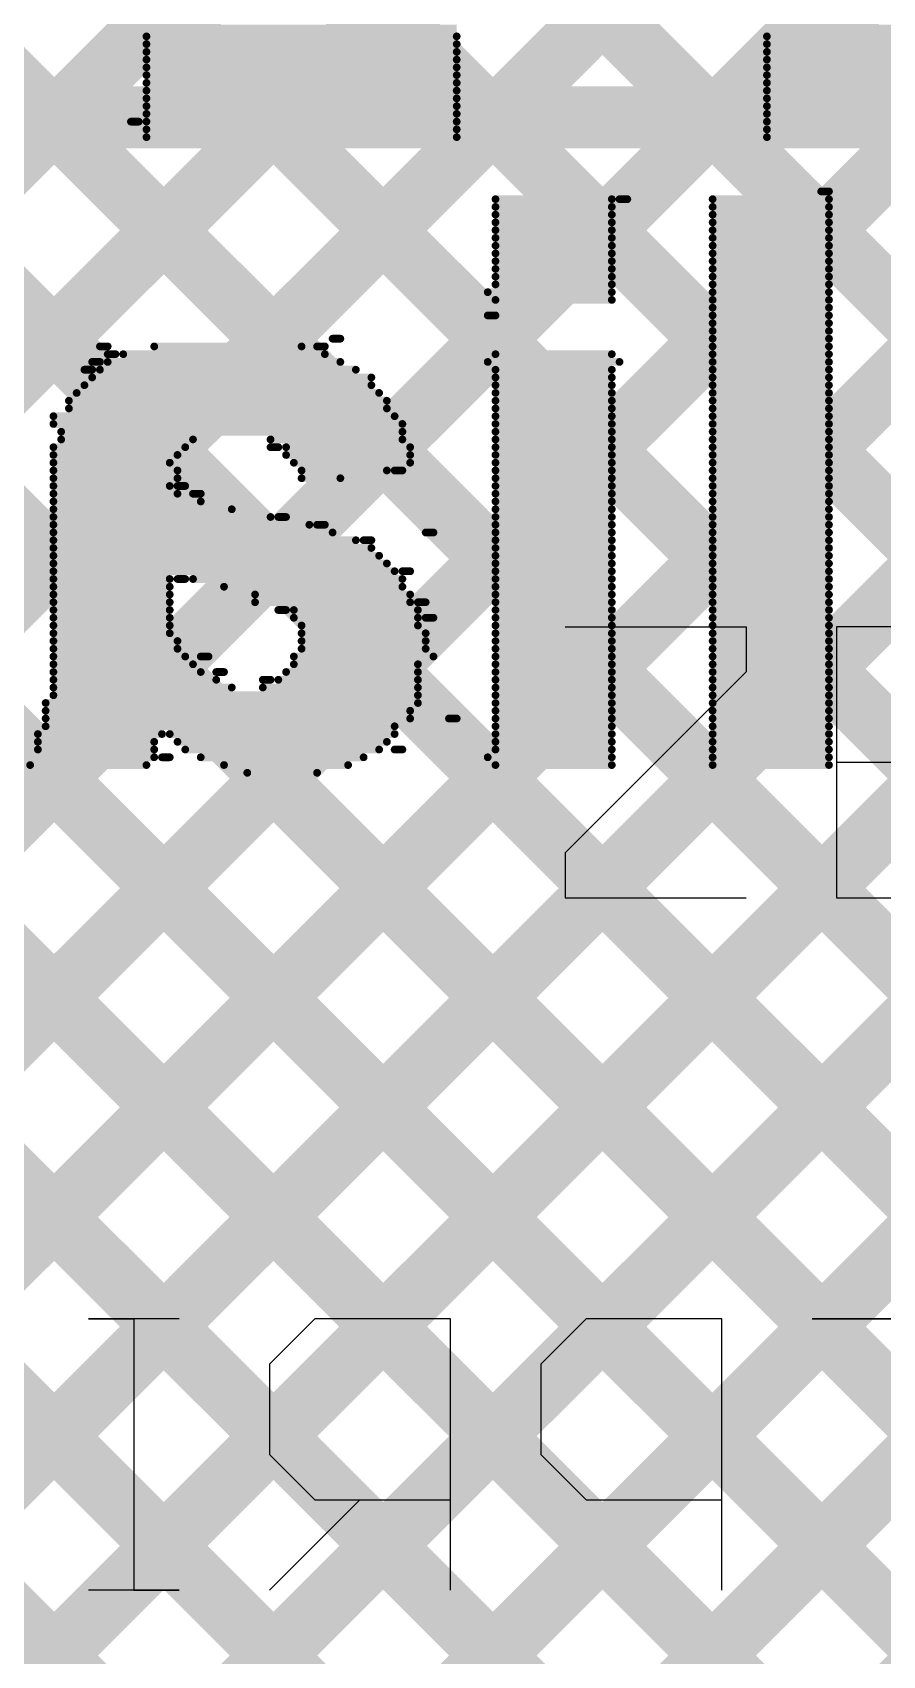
# Model space of a CAD drawing. Header units: millimetres. Extents: x 2.49 to 5.65, y 1.36 to 4.13.
# Drawn here: x 3.7873 to 3.8969, y 3.1396 to 3.3489 of the extents above; entities that cross this region are included whole.
import ezdxf

# ---------------------------------------------------------------- set-up
doc = ezdxf.new("R2010")
doc.units = ezdxf.units.MM
doc.header["$MEASUREMENT"] = 0
for name, color, linetype in [('BottomLayer', 5, 'Continuous'), ('BottomOverlay', 54, 'Continuous'), ('TopLayer', 1, 'Continuous'), ('TopOverlay', 2, 'Continuous')]:
    doc.layers.add(name, color=color, linetype=linetype)

msp = doc.modelspace()

# ---------------------------------------------------------------- linework, layer by layer
at = {"layer": 'BottomLayer', "const_width": 0.008}
for points in [[(3.6545, 3.03225), (4.42675, 3.8045)], [(3.6545, 2.97568), (4.48332, 3.8045)], [(3.6545, 2.91911), (4.53989, 3.8045)], [(3.6545, 3.00396), (4.45504, 3.8045)], [(3.6545, 3.14538), (4.31362, 3.8045)], [(3.6545, 3.1171), (4.3419, 3.8045)], [(3.6545, 3.20195), (4.25705, 3.8045)], [(3.6545, 3.17367), (4.28533, 3.8045)], [(3.6545, 3.06053), (4.39847, 3.8045)], [(3.6545, 2.94739), (4.51161, 3.8045)], [(3.6545, 3.08882), (4.37018, 3.8045)], [(3.6545, 2.89082), (4.55267, 3.789)], [(3.776, 3.46477), (4.756, 2.48477)], [(3.76186, 3.45063), (4.756, 2.45649)], [(3.74772, 3.43649), (4.756, 2.42821)], [(3.73358, 3.42234), (4.756, 2.39992)], [(3.71944, 3.4082), (4.756, 2.37164)], [(3.70529, 3.39406), (4.756, 2.34335)], [(3.69115, 3.37992), (4.756, 2.31507)], [(3.67701, 3.36577), (4.756, 2.28678)], [(3.66287, 3.35163), (4.756, 2.2585)], [(3.6545, 3.33172), (4.756, 2.23022)], [(3.6545, 3.30343), (4.756, 2.20193)], [(3.6545, 3.27515), (4.756, 2.17365)]]:
    msp.add_lwpolyline(points, dxfattribs=at)
at = {"layer": 'BottomOverlay'}
for p, q in [((3.8062, 3.18299), (3.79454, 3.18299)), ((3.79454, 3.18299), (3.80037, 3.18299)), ((3.80037, 3.18299), (3.80037, 3.148)), ((3.8237, 3.18299), (3.81787, 3.17716)), ((3.84119, 3.18299), (3.8237, 3.18299)), ((3.84119, 3.148), (3.84119, 3.18299)), ((3.85869, 3.18299), (3.85285, 3.17716)), ((3.87618, 3.18299), (3.85869, 3.18299)), ((3.87618, 3.148), (3.87618, 3.18299)), ((3.91117, 3.18299), (3.88784, 3.18299)), ((3.88784, 3.18299), (3.89951, 3.18299)), ((3.81787, 3.17716), (3.81787, 3.16549)), ((3.85285, 3.17716), (3.85285, 3.16549)), ((3.81787, 3.16549), (3.8237, 3.15966)), ((3.85285, 3.16549), (3.85869, 3.15966)), ((3.82953, 3.15966), (3.81787, 3.148)), ((3.8237, 3.15966), (3.84119, 3.15966)), ((3.85869, 3.15966), (3.87618, 3.15966)), ((3.8062, 3.148), (3.79454, 3.148)), ((3.80037, 3.148), (3.8062, 3.148))]:
    msp.add_line(p, q, dxfattribs=at)
at = {"layer": 'BottomOverlay', "const_width": 0.001}
for points in [[(3.802, 3.34943), (3.842, 3.34943)], [(3.802, 3.34843), (3.842, 3.34843)], [(3.882, 3.34943), (3.922, 3.34943)], [(3.882, 3.34843), (3.922, 3.34843)], [(3.802, 3.34743), (3.842, 3.34743)], [(3.802, 3.34643), (3.842, 3.34643)], [(3.802, 3.34543), (3.842, 3.34543)], [(3.882, 3.34743), (3.922, 3.34743)], [(3.882, 3.34643), (3.922, 3.34643)], [(3.882, 3.34543), (3.922, 3.34543)], [(3.802, 3.34443), (3.842, 3.34443)], [(3.802, 3.34343), (3.842, 3.34343)], [(3.882, 3.34443), (3.922, 3.34443)], [(3.882, 3.34343), (3.922, 3.34343)], [(3.802, 3.34243), (3.842, 3.34243)], [(3.802, 3.34143), (3.842, 3.34143)], [(3.882, 3.34243), (3.922, 3.34243)], [(3.882, 3.34143), (3.922, 3.34143)], [(3.802, 3.34043), (3.842, 3.34043)], [(3.802, 3.33943), (3.842, 3.33943)], [(3.882, 3.34043), (3.922, 3.34043)], [(3.882, 3.33943), (3.922, 3.33943)], [(3.8, 3.33743), (3.801, 3.33743)], [(3.802, 3.33843), (3.842, 3.33843)], [(3.802, 3.33743), (3.842, 3.33743)], [(3.882, 3.33843), (3.922, 3.33843)], [(3.882, 3.33743), (3.923, 3.33743)], [(3.802, 3.33643), (3.842, 3.33643)], [(3.802, 3.33543), (3.842, 3.33543)], [(3.882, 3.33643), (3.922, 3.33643)], [(3.882, 3.33543), (3.922, 3.33543)], [(3.847, 3.32743), (3.862, 3.32743)], [(3.863, 3.32743), (3.864, 3.32743)], [(3.875, 3.32743), (3.89, 3.32743)], [(3.889, 3.32843), (3.89, 3.32843)], [(3.847, 3.32643), (3.862, 3.32643)], [(3.847, 3.32543), (3.862, 3.32543)], [(3.847, 3.32443), (3.862, 3.32443)], [(3.875, 3.32643), (3.89, 3.32643)], [(3.875, 3.32543), (3.89, 3.32543)], [(3.875, 3.32443), (3.89, 3.32443)], [(3.847, 3.32343), (3.862, 3.32343)], [(3.847, 3.32243), (3.862, 3.32243)], [(3.875, 3.32343), (3.89, 3.32343)], [(3.875, 3.32243), (3.89, 3.32243)], [(3.847, 3.32143), (3.862, 3.32143)], [(3.847, 3.32043), (3.862, 3.32043)], [(3.875, 3.32143), (3.89, 3.32143)], [(3.875, 3.32043), (3.89, 3.32043)], [(3.847, 3.31943), (3.862, 3.31943)], [(3.847, 3.31843), (3.862, 3.31843)], [(3.875, 3.31943), (3.89, 3.31943)], [(3.875, 3.31843), (3.89, 3.31843)], [(3.847, 3.31743), (3.862, 3.31743)], [(3.847, 3.31643), (3.862, 3.31643)], [(3.875, 3.31743), (3.89, 3.31743)], [(3.875, 3.31643), (3.89, 3.31643)], [(3.846, 3.31543), (3.862, 3.31543)], [(3.847, 3.31443), (3.862, 3.31443)], [(3.875, 3.31543), (3.89, 3.31543)], [(3.875, 3.31443), (3.89, 3.31443)], [(3.846, 3.31243), (3.847, 3.31243)], [(3.875, 3.31343), (3.89, 3.31343)], [(3.875, 3.31243), (3.89, 3.31243)], [(3.875, 3.31143), (3.89, 3.31143)], [(3.875, 3.31043), (3.89, 3.31043)], [(3.796, 3.30843), (3.797, 3.30843)], [(3.803, 3.30843), (3.822, 3.30843)], [(3.824, 3.30843), (3.825, 3.30843)], [(3.826, 3.30943), (3.827, 3.30943)], [(3.875, 3.30943), (3.89, 3.30943)], [(3.875, 3.30843), (3.89, 3.30843)], [(3.795, 3.30643), (3.796, 3.30643)], [(3.797, 3.30743), (3.798, 3.30743)], [(3.797, 3.30643), (3.827, 3.30643)], [(3.799, 3.30743), (3.825, 3.30743)], [(3.846, 3.30643), (3.863, 3.30643)], [(3.847, 3.30743), (3.862, 3.30743)], [(3.875, 3.30743), (3.89, 3.30743)], [(3.875, 3.30643), (3.89, 3.30643)], [(3.794, 3.30543), (3.795, 3.30543)], [(3.795, 3.30443), (3.831, 3.30443)], [(3.796, 3.30543), (3.829, 3.30543)], [(3.847, 3.30543), (3.862, 3.30543)], [(3.847, 3.30443), (3.862, 3.30443)], [(3.875, 3.30543), (3.89, 3.30543)], [(3.875, 3.30443), (3.89, 3.30443)], [(3.792, 3.30143), (3.833, 3.30143)], [(3.793, 3.30243), (3.832, 3.30243)], [(3.794, 3.30343), (3.831, 3.30343)], [(3.847, 3.30343), (3.862, 3.30343)], [(3.847, 3.30243), (3.862, 3.30243)], [(3.847, 3.30143), (3.862, 3.30143)], [(3.875, 3.30343), (3.89, 3.30343)], [(3.875, 3.30243), (3.89, 3.30243)], [(3.875, 3.30143), (3.89, 3.30143)], [(3.79, 3.29943), (3.834, 3.29943)], [(3.792, 3.30043), (3.833, 3.30043)], [(3.847, 3.30043), (3.862, 3.30043)], [(3.847, 3.29943), (3.862, 3.29943)], [(3.875, 3.30043), (3.89, 3.30043)], [(3.875, 3.29943), (3.89, 3.29943)], [(3.79, 3.29843), (3.835, 3.29843)], [(3.791, 3.29743), (3.835, 3.29743)], [(3.847, 3.29843), (3.862, 3.29843)], [(3.847, 3.29743), (3.862, 3.29743)], [(3.875, 3.29843), (3.89, 3.29843)], [(3.875, 3.29743), (3.89, 3.29743)], [(3.79, 3.29543), (3.807, 3.29543)], [(3.791, 3.29643), (3.808, 3.29643)], [(3.818, 3.29643), (3.835, 3.29643)], [(3.818, 3.29543), (3.819, 3.29543)], [(3.82, 3.29543), (3.836, 3.29543)], [(3.847, 3.29643), (3.862, 3.29643)], [(3.847, 3.29543), (3.862, 3.29543)], [(3.875, 3.29643), (3.89, 3.29643)], [(3.875, 3.29543), (3.89, 3.29543)], [(3.79, 3.29443), (3.806, 3.29443)], [(3.79, 3.29343), (3.805, 3.29343)], [(3.82, 3.29443), (3.836, 3.29443)], [(3.821, 3.29343), (3.836, 3.29343)], [(3.847, 3.29443), (3.862, 3.29443)], [(3.847, 3.29343), (3.862, 3.29343)], [(3.875, 3.29443), (3.89, 3.29443)], [(3.875, 3.29343), (3.89, 3.29343)], [(3.79, 3.29243), (3.806, 3.29243)], [(3.79, 3.29143), (3.806, 3.29143)], [(3.822, 3.29243), (3.833, 3.29243)], [(3.822, 3.29143), (3.827, 3.29143)], [(3.834, 3.29243), (3.835, 3.29243)], [(3.847, 3.29243), (3.862, 3.29243)], [(3.847, 3.29143), (3.862, 3.29143)], [(3.875, 3.29243), (3.89, 3.29243)], [(3.875, 3.29143), (3.89, 3.29143)], [(3.79, 3.29043), (3.805, 3.29043)], [(3.79, 3.28943), (3.806, 3.28943)], [(3.806, 3.29043), (3.807, 3.29043)], [(3.808, 3.28943), (3.809, 3.28943)], [(3.847, 3.29043), (3.862, 3.29043)], [(3.847, 3.28943), (3.862, 3.28943)], [(3.875, 3.29043), (3.89, 3.29043)], [(3.875, 3.28943), (3.89, 3.28943)], [(3.79, 3.28843), (3.809, 3.28843)], [(3.79, 3.28743), (3.813, 3.28743)], [(3.847, 3.28843), (3.862, 3.28843)], [(3.847, 3.28743), (3.862, 3.28743)], [(3.875, 3.28843), (3.89, 3.28843)], [(3.875, 3.28743), (3.89, 3.28743)], [(3.79, 3.28643), (3.818, 3.28643)], [(3.79, 3.28543), (3.823, 3.28543)], [(3.819, 3.28643), (3.82, 3.28643)], [(3.824, 3.28543), (3.825, 3.28543)], [(3.847, 3.28643), (3.862, 3.28643)], [(3.847, 3.28543), (3.862, 3.28543)], [(3.875, 3.28643), (3.89, 3.28643)], [(3.875, 3.28543), (3.89, 3.28543)], [(3.79, 3.28443), (3.826, 3.28443)], [(3.79, 3.28343), (3.829, 3.28343)], [(3.83, 3.28343), (3.831, 3.28343)], [(3.838, 3.28443), (3.839, 3.28443)], [(3.847, 3.28443), (3.862, 3.28443)], [(3.847, 3.28343), (3.862, 3.28343)], [(3.875, 3.28443), (3.89, 3.28443)], [(3.875, 3.28343), (3.89, 3.28343)], [(3.79, 3.28243), (3.831, 3.28243)], [(3.79, 3.28143), (3.832, 3.28143)], [(3.847, 3.28243), (3.862, 3.28243)], [(3.847, 3.28143), (3.862, 3.28143)], [(3.875, 3.28243), (3.89, 3.28243)], [(3.875, 3.28143), (3.89, 3.28143)], [(3.79, 3.28043), (3.833, 3.28043)], [(3.79, 3.27943), (3.834, 3.27943)], [(3.79, 3.27843), (3.805, 3.27843)], [(3.806, 3.27843), (3.807, 3.27843)], [(3.808, 3.27843), (3.835, 3.27843)], [(3.835, 3.27943), (3.836, 3.27943)], [(3.847, 3.28043), (3.862, 3.28043)], [(3.847, 3.27943), (3.862, 3.27943)], [(3.847, 3.27843), (3.862, 3.27843)], [(3.875, 3.28043), (3.89, 3.28043)], [(3.875, 3.27943), (3.89, 3.27943)], [(3.875, 3.27843), (3.89, 3.27843)], [(3.79, 3.27743), (3.805, 3.27743)], [(3.79, 3.27643), (3.805, 3.27643)], [(3.812, 3.27743), (3.835, 3.27743)], [(3.816, 3.27643), (3.836, 3.27643)], [(3.847, 3.27743), (3.862, 3.27743)], [(3.847, 3.27643), (3.862, 3.27643)], [(3.875, 3.27743), (3.89, 3.27743)], [(3.875, 3.27643), (3.89, 3.27643)], [(3.79, 3.27543), (3.805, 3.27543)], [(3.79, 3.27443), (3.805, 3.27443)], [(3.816, 3.27543), (3.836, 3.27543)], [(3.819, 3.27443), (3.82, 3.27443)], [(3.821, 3.27443), (3.837, 3.27443)], [(3.837, 3.27543), (3.838, 3.27543)], [(3.847, 3.27543), (3.862, 3.27543)], [(3.847, 3.27443), (3.862, 3.27443)], [(3.875, 3.27543), (3.89, 3.27543)], [(3.875, 3.27443), (3.89, 3.27443)], [(3.79, 3.27343), (3.805, 3.27343)], [(3.79, 3.27243), (3.805, 3.27243)], [(3.821, 3.27343), (3.837, 3.27343)], [(3.822, 3.27243), (3.837, 3.27243)], [(3.838, 3.27343), (3.839, 3.27343)], [(3.847, 3.27343), (3.862, 3.27343)], [(3.847, 3.27243), (3.862, 3.27243)], [(3.875, 3.27343), (3.89, 3.27343)], [(3.875, 3.27243), (3.89, 3.27243)], [(3.79, 3.27143), (3.805, 3.27143)], [(3.79, 3.27043), (3.806, 3.27043)], [(3.822, 3.27143), (3.838, 3.27143)], [(3.822, 3.27043), (3.838, 3.27043)], [(3.847, 3.27143), (3.862, 3.27143)], [(3.847, 3.27043), (3.862, 3.27043)], [(3.875, 3.27143), (3.89, 3.27143)], [(3.875, 3.27043), (3.89, 3.27043)], [(3.79, 3.26943), (3.806, 3.26943)], [(3.79, 3.26843), (3.807, 3.26843)], [(3.809, 3.26843), (3.81, 3.26843)], [(3.821, 3.26843), (3.839, 3.26843)], [(3.822, 3.26943), (3.838, 3.26943)], [(3.847, 3.26943), (3.862, 3.26943)], [(3.847, 3.26843), (3.862, 3.26843)], [(3.875, 3.26943), (3.89, 3.26943)], [(3.875, 3.26843), (3.89, 3.26843)], [(3.79, 3.26743), (3.808, 3.26743)], [(3.79, 3.26643), (3.809, 3.26643)], [(3.811, 3.26643), (3.812, 3.26643)], [(3.82, 3.26643), (3.837, 3.26643)], [(3.821, 3.26743), (3.837, 3.26743)], [(3.847, 3.26743), (3.862, 3.26743)], [(3.847, 3.26643), (3.862, 3.26643)], [(3.875, 3.26743), (3.89, 3.26743)], [(3.875, 3.26643), (3.89, 3.26643)], [(3.79, 3.26543), (3.811, 3.26543)], [(3.79, 3.26443), (3.813, 3.26443)], [(3.817, 3.26543), (3.818, 3.26543)], [(3.817, 3.26443), (3.837, 3.26443)], [(3.819, 3.26543), (3.837, 3.26543)], [(3.847, 3.26543), (3.862, 3.26543)], [(3.847, 3.26443), (3.862, 3.26443)], [(3.875, 3.26543), (3.89, 3.26543)], [(3.875, 3.26443), (3.89, 3.26443)], [(3.789, 3.26243), (3.837, 3.26243)], [(3.79, 3.26343), (3.837, 3.26343)], [(3.847, 3.26343), (3.862, 3.26343)], [(3.847, 3.26243), (3.862, 3.26243)], [(3.875, 3.26343), (3.89, 3.26343)], [(3.875, 3.26243), (3.89, 3.26243)], [(3.789, 3.26143), (3.836, 3.26143)], [(3.789, 3.26043), (3.836, 3.26043)], [(3.841, 3.26043), (3.842, 3.26043)], [(3.847, 3.26143), (3.862, 3.26143)], [(3.847, 3.26043), (3.862, 3.26043)], [(3.875, 3.26143), (3.89, 3.26143)], [(3.875, 3.26043), (3.89, 3.26043)], [(3.788, 3.25843), (3.804, 3.25843)], [(3.788, 3.25743), (3.803, 3.25743)], [(3.789, 3.25943), (3.834, 3.25943)], [(3.805, 3.25843), (3.834, 3.25843)], [(3.806, 3.25743), (3.833, 3.25743)], [(3.847, 3.25943), (3.862, 3.25943)], [(3.847, 3.25843), (3.862, 3.25843)], [(3.847, 3.25743), (3.862, 3.25743)], [(3.875, 3.25943), (3.89, 3.25943)], [(3.875, 3.25843), (3.89, 3.25843)], [(3.875, 3.25743), (3.89, 3.25743)], [(3.786, 3.25543), (3.803, 3.25543)], [(3.788, 3.25643), (3.803, 3.25643)], [(3.804, 3.25543), (3.805, 3.25543)], [(3.807, 3.25643), (3.832, 3.25643)], [(3.809, 3.25543), (3.83, 3.25543)], [(3.834, 3.25643), (3.835, 3.25643)], [(3.846, 3.25543), (3.862, 3.25543)], [(3.847, 3.25643), (3.862, 3.25643)], [(3.875, 3.25643), (3.89, 3.25643)], [(3.875, 3.25543), (3.89, 3.25543)], [(3.787, 3.25443), (3.802, 3.25443)], [(3.812, 3.25443), (3.828, 3.25443)], [(3.815, 3.25343), (3.824, 3.25343)], [(3.847, 3.25443), (3.862, 3.25443)], [(3.875, 3.25443), (3.89, 3.25443)]]:
    msp.add_lwpolyline(points, dxfattribs=at)
at = {"layer": 'BottomOverlay', "const_width": 0.0005}
for points in [[(3.80175, 3.34843, 1), (3.80225, 3.34843, 1)], [(3.84175, 3.34843, 1), (3.84225, 3.34843, 1)], [(3.88175, 3.34843, 1), (3.88225, 3.34843, 1)], [(3.80175, 3.34743, 1), (3.80225, 3.34743, 1)], [(3.80175, 3.34643, 1), (3.80225, 3.34643, 1)], [(3.80175, 3.34543, 1), (3.80225, 3.34543, 1)], [(3.84175, 3.34743, 1), (3.84225, 3.34743, 1)], [(3.84175, 3.34643, 1), (3.84225, 3.34643, 1)], [(3.84175, 3.34543, 1), (3.84225, 3.34543, 1)], [(3.88175, 3.34743, 1), (3.88225, 3.34743, 1)], [(3.88175, 3.34643, 1), (3.88225, 3.34643, 1)], [(3.88175, 3.34543, 1), (3.88225, 3.34543, 1)], [(3.80175, 3.34443, 1), (3.80225, 3.34443, 1)], [(3.80175, 3.34343, 1), (3.80225, 3.34343, 1)], [(3.84175, 3.34443, 1), (3.84225, 3.34443, 1)], [(3.84175, 3.34343, 1), (3.84225, 3.34343, 1)], [(3.88175, 3.34443, 1), (3.88225, 3.34443, 1)], [(3.88175, 3.34343, 1), (3.88225, 3.34343, 1)], [(3.80175, 3.34243, 1), (3.80225, 3.34243, 1)], [(3.80175, 3.34143, 1), (3.80225, 3.34143, 1)], [(3.84175, 3.34243, 1), (3.84225, 3.34243, 1)], [(3.84175, 3.34143, 1), (3.84225, 3.34143, 1)], [(3.88175, 3.34243, 1), (3.88225, 3.34243, 1)], [(3.88175, 3.34143, 1), (3.88225, 3.34143, 1)], [(3.80175, 3.34043, 1), (3.80225, 3.34043, 1)], [(3.80175, 3.33943, 1), (3.80225, 3.33943, 1)], [(3.84175, 3.34043, 1), (3.84225, 3.34043, 1)], [(3.84175, 3.33943, 1), (3.84225, 3.33943, 1)], [(3.88175, 3.34043, 1), (3.88225, 3.34043, 1)], [(3.88175, 3.33943, 1), (3.88225, 3.33943, 1)], [(3.79975, 3.33743, 1), (3.80025, 3.33743, 1)], [(3.80075, 3.33743, 1), (3.80125, 3.33743, 1)], [(3.80175, 3.33843, 1), (3.80225, 3.33843, 1)], [(3.80175, 3.33743, 1), (3.80225, 3.33743, 1)], [(3.84175, 3.33843, 1), (3.84225, 3.33843, 1)], [(3.84175, 3.33743, 1), (3.84225, 3.33743, 1)], [(3.88175, 3.33843, 1), (3.88225, 3.33843, 1)], [(3.88175, 3.33743, 1), (3.88225, 3.33743, 1)], [(3.80175, 3.33643, 1), (3.80225, 3.33643, 1)], [(3.80175, 3.33543, 1), (3.80225, 3.33543, 1)], [(3.84175, 3.33643, 1), (3.84225, 3.33643, 1)], [(3.84175, 3.33543, 1), (3.84225, 3.33543, 1)], [(3.88175, 3.33643, 1), (3.88225, 3.33643, 1)], [(3.88175, 3.33543, 1), (3.88225, 3.33543, 1)], [(3.84675, 3.32743, 1), (3.84725, 3.32743, 1)], [(3.86175, 3.32743, 1), (3.86225, 3.32743, 1)], [(3.86275, 3.32743, 1), (3.86325, 3.32743, 1)], [(3.86375, 3.32743, 1), (3.86425, 3.32743, 1)], [(3.87475, 3.32743, 1), (3.87525, 3.32743, 1)], [(3.88875, 3.32843, 1), (3.88925, 3.32843, 1)], [(3.88975, 3.32843, 1), (3.89025, 3.32843, 1)], [(3.88975, 3.32743, 1), (3.89025, 3.32743, 1)], [(3.84675, 3.32643, 1), (3.84725, 3.32643, 1)], [(3.84675, 3.32543, 1), (3.84725, 3.32543, 1)], [(3.84675, 3.32443, 1), (3.84725, 3.32443, 1)], [(3.86175, 3.32643, 1), (3.86225, 3.32643, 1)], [(3.86175, 3.32543, 1), (3.86225, 3.32543, 1)], [(3.86175, 3.32443, 1), (3.86225, 3.32443, 1)], [(3.87475, 3.32643, 1), (3.87525, 3.32643, 1)], [(3.87475, 3.32543, 1), (3.87525, 3.32543, 1)], [(3.87475, 3.32443, 1), (3.87525, 3.32443, 1)], [(3.88975, 3.32643, 1), (3.89025, 3.32643, 1)], [(3.88975, 3.32543, 1), (3.89025, 3.32543, 1)], [(3.88975, 3.32443, 1), (3.89025, 3.32443, 1)], [(3.84675, 3.32343, 1), (3.84725, 3.32343, 1)], [(3.84675, 3.32243, 1), (3.84725, 3.32243, 1)], [(3.86175, 3.32343, 1), (3.86225, 3.32343, 1)], [(3.86175, 3.32243, 1), (3.86225, 3.32243, 1)], [(3.87475, 3.32343, 1), (3.87525, 3.32343, 1)], [(3.87475, 3.32243, 1), (3.87525, 3.32243, 1)], [(3.88975, 3.32343, 1), (3.89025, 3.32343, 1)], [(3.88975, 3.32243, 1), (3.89025, 3.32243, 1)], [(3.84675, 3.32143, 1), (3.84725, 3.32143, 1)], [(3.84675, 3.32043, 1), (3.84725, 3.32043, 1)], [(3.86175, 3.32143, 1), (3.86225, 3.32143, 1)], [(3.86175, 3.32043, 1), (3.86225, 3.32043, 1)], [(3.87475, 3.32143, 1), (3.87525, 3.32143, 1)], [(3.87475, 3.32043, 1), (3.87525, 3.32043, 1)], [(3.88975, 3.32143, 1), (3.89025, 3.32143, 1)], [(3.88975, 3.32043, 1), (3.89025, 3.32043, 1)], [(3.84675, 3.31943, 1), (3.84725, 3.31943, 1)], [(3.84675, 3.31843, 1), (3.84725, 3.31843, 1)], [(3.86175, 3.31943, 1), (3.86225, 3.31943, 1)], [(3.86175, 3.31843, 1), (3.86225, 3.31843, 1)], [(3.87475, 3.31943, 1), (3.87525, 3.31943, 1)], [(3.87475, 3.31843, 1), (3.87525, 3.31843, 1)], [(3.88975, 3.31943, 1), (3.89025, 3.31943, 1)], [(3.88975, 3.31843, 1), (3.89025, 3.31843, 1)], [(3.84675, 3.31743, 1), (3.84725, 3.31743, 1)], [(3.84675, 3.31643, 1), (3.84725, 3.31643, 1)], [(3.86175, 3.31743, 1), (3.86225, 3.31743, 1)], [(3.86175, 3.31643, 1), (3.86225, 3.31643, 1)], [(3.87475, 3.31743, 1), (3.87525, 3.31743, 1)], [(3.87475, 3.31643, 1), (3.87525, 3.31643, 1)], [(3.88975, 3.31743, 1), (3.89025, 3.31743, 1)], [(3.88975, 3.31643, 1), (3.89025, 3.31643, 1)], [(3.84575, 3.31543, 1), (3.84625, 3.31543, 1)], [(3.84675, 3.31443, 1), (3.84725, 3.31443, 1)], [(3.86175, 3.31543, 1), (3.86225, 3.31543, 1)], [(3.86175, 3.31443, 1), (3.86225, 3.31443, 1)], [(3.87475, 3.31543, 1), (3.87525, 3.31543, 1)], [(3.87475, 3.31443, 1), (3.87525, 3.31443, 1)], [(3.88975, 3.31543, 1), (3.89025, 3.31543, 1)], [(3.88975, 3.31443, 1), (3.89025, 3.31443, 1)], [(3.84575, 3.31243, 1), (3.84625, 3.31243, 1)], [(3.84675, 3.31243, 1), (3.84725, 3.31243, 1)], [(3.87475, 3.31343, 1), (3.87525, 3.31343, 1)], [(3.87475, 3.31243, 1), (3.87525, 3.31243, 1)], [(3.88975, 3.31343, 1), (3.89025, 3.31343, 1)], [(3.88975, 3.31243, 1), (3.89025, 3.31243, 1)], [(3.87475, 3.31143, 1), (3.87525, 3.31143, 1)], [(3.87475, 3.31043, 1), (3.87525, 3.31043, 1)], [(3.88975, 3.31143, 1), (3.89025, 3.31143, 1)], [(3.88975, 3.31043, 1), (3.89025, 3.31043, 1)], [(3.79575, 3.30843, 1), (3.79625, 3.30843, 1)], [(3.79675, 3.30843, 1), (3.79725, 3.30843, 1)], [(3.80275, 3.30843, 1), (3.80325, 3.30843, 1)], [(3.82175, 3.30843, 1), (3.82225, 3.30843, 1)], [(3.82375, 3.30843, 1), (3.82425, 3.30843, 1)], [(3.82475, 3.30843, 1), (3.82525, 3.30843, 1)], [(3.82575, 3.30943, 1), (3.82625, 3.30943, 1)], [(3.82675, 3.30943, 1), (3.82725, 3.30943, 1)], [(3.87475, 3.30943, 1), (3.87525, 3.30943, 1)], [(3.87475, 3.30843, 1), (3.87525, 3.30843, 1)], [(3.88975, 3.30943, 1), (3.89025, 3.30943, 1)], [(3.88975, 3.30843, 1), (3.89025, 3.30843, 1)], [(3.79475, 3.30643, 1), (3.79525, 3.30643, 1)], [(3.79575, 3.30643, 1), (3.79625, 3.30643, 1)], [(3.79675, 3.30743, 1), (3.79725, 3.30743, 1)], [(3.79675, 3.30643, 1), (3.79725, 3.30643, 1)], [(3.79775, 3.30743, 1), (3.79825, 3.30743, 1)], [(3.79875, 3.30743, 1), (3.79925, 3.30743, 1)], [(3.82475, 3.30743, 1), (3.82525, 3.30743, 1)], [(3.82675, 3.30643, 1), (3.82725, 3.30643, 1)], [(3.84575, 3.30643, 1), (3.84625, 3.30643, 1)], [(3.84675, 3.30743, 1), (3.84725, 3.30743, 1)], [(3.86175, 3.30743, 1), (3.86225, 3.30743, 1)], [(3.86275, 3.30643, 1), (3.86325, 3.30643, 1)], [(3.87475, 3.30743, 1), (3.87525, 3.30743, 1)], [(3.87475, 3.30643, 1), (3.87525, 3.30643, 1)], [(3.88975, 3.30743, 1), (3.89025, 3.30743, 1)], [(3.88975, 3.30643, 1), (3.89025, 3.30643, 1)], [(3.79375, 3.30543, 1), (3.79425, 3.30543, 1)], [(3.79475, 3.30543, 1), (3.79525, 3.30543, 1)], [(3.79475, 3.30443, 1), (3.79525, 3.30443, 1)], [(3.79575, 3.30543, 1), (3.79625, 3.30543, 1)], [(3.82875, 3.30543, 1), (3.82925, 3.30543, 1)], [(3.83075, 3.30443, 1), (3.83125, 3.30443, 1)], [(3.84675, 3.30543, 1), (3.84725, 3.30543, 1)], [(3.84675, 3.30443, 1), (3.84725, 3.30443, 1)], [(3.86175, 3.30543, 1), (3.86225, 3.30543, 1)], [(3.86175, 3.30443, 1), (3.86225, 3.30443, 1)], [(3.87475, 3.30543, 1), (3.87525, 3.30543, 1)], [(3.87475, 3.30443, 1), (3.87525, 3.30443, 1)], [(3.88975, 3.30543, 1), (3.89025, 3.30543, 1)], [(3.88975, 3.30443, 1), (3.89025, 3.30443, 1)], [(3.79175, 3.30143, 1), (3.79225, 3.30143, 1)], [(3.79275, 3.30243, 1), (3.79325, 3.30243, 1)], [(3.79375, 3.30343, 1), (3.79425, 3.30343, 1)], [(3.83075, 3.30343, 1), (3.83125, 3.30343, 1)], [(3.83175, 3.30243, 1), (3.83225, 3.30243, 1)], [(3.83275, 3.30143, 1), (3.83325, 3.30143, 1)], [(3.84675, 3.30343, 1), (3.84725, 3.30343, 1)], [(3.84675, 3.30243, 1), (3.84725, 3.30243, 1)], [(3.84675, 3.30143, 1), (3.84725, 3.30143, 1)], [(3.86175, 3.30343, 1), (3.86225, 3.30343, 1)], [(3.86175, 3.30243, 1), (3.86225, 3.30243, 1)], [(3.86175, 3.30143, 1), (3.86225, 3.30143, 1)], [(3.87475, 3.30343, 1), (3.87525, 3.30343, 1)], [(3.87475, 3.30243, 1), (3.87525, 3.30243, 1)], [(3.87475, 3.30143, 1), (3.87525, 3.30143, 1)], [(3.88975, 3.30343, 1), (3.89025, 3.30343, 1)], [(3.88975, 3.30243, 1), (3.89025, 3.30243, 1)], [(3.88975, 3.30143, 1), (3.89025, 3.30143, 1)], [(3.78975, 3.29943, 1), (3.79025, 3.29943, 1)], [(3.79175, 3.30043, 1), (3.79225, 3.30043, 1)], [(3.83275, 3.30043, 1), (3.83325, 3.30043, 1)], [(3.83375, 3.29943, 1), (3.83425, 3.29943, 1)], [(3.84675, 3.30043, 1), (3.84725, 3.30043, 1)], [(3.84675, 3.29943, 1), (3.84725, 3.29943, 1)], [(3.86175, 3.30043, 1), (3.86225, 3.30043, 1)], [(3.86175, 3.29943, 1), (3.86225, 3.29943, 1)], [(3.87475, 3.30043, 1), (3.87525, 3.30043, 1)], [(3.87475, 3.29943, 1), (3.87525, 3.29943, 1)], [(3.88975, 3.30043, 1), (3.89025, 3.30043, 1)], [(3.88975, 3.29943, 1), (3.89025, 3.29943, 1)], [(3.78975, 3.29843, 1), (3.79025, 3.29843, 1)], [(3.79075, 3.29743, 1), (3.79125, 3.29743, 1)], [(3.83475, 3.29843, 1), (3.83525, 3.29843, 1)], [(3.83475, 3.29743, 1), (3.83525, 3.29743, 1)], [(3.84675, 3.29843, 1), (3.84725, 3.29843, 1)], [(3.84675, 3.29743, 1), (3.84725, 3.29743, 1)], [(3.86175, 3.29843, 1), (3.86225, 3.29843, 1)], [(3.86175, 3.29743, 1), (3.86225, 3.29743, 1)], [(3.87475, 3.29843, 1), (3.87525, 3.29843, 1)], [(3.87475, 3.29743, 1), (3.87525, 3.29743, 1)], [(3.88975, 3.29843, 1), (3.89025, 3.29843, 1)], [(3.88975, 3.29743, 1), (3.89025, 3.29743, 1)], [(3.78975, 3.29543, 1), (3.79025, 3.29543, 1)], [(3.79075, 3.29643, 1), (3.79125, 3.29643, 1)], [(3.80675, 3.29543, 1), (3.80725, 3.29543, 1)], [(3.80775, 3.29643, 1), (3.80825, 3.29643, 1)], [(3.81775, 3.29643, 1), (3.81825, 3.29643, 1)], [(3.81775, 3.29543, 1), (3.81825, 3.29543, 1)], [(3.81875, 3.29543, 1), (3.81925, 3.29543, 1)], [(3.81975, 3.29543, 1), (3.82025, 3.29543, 1)], [(3.83475, 3.29643, 1), (3.83525, 3.29643, 1)], [(3.83575, 3.29543, 1), (3.83625, 3.29543, 1)], [(3.84675, 3.29643, 1), (3.84725, 3.29643, 1)], [(3.84675, 3.29543, 1), (3.84725, 3.29543, 1)], [(3.86175, 3.29643, 1), (3.86225, 3.29643, 1)], [(3.86175, 3.29543, 1), (3.86225, 3.29543, 1)], [(3.87475, 3.29643, 1), (3.87525, 3.29643, 1)], [(3.87475, 3.29543, 1), (3.87525, 3.29543, 1)], [(3.88975, 3.29643, 1), (3.89025, 3.29643, 1)], [(3.88975, 3.29543, 1), (3.89025, 3.29543, 1)], [(3.78975, 3.29443, 1), (3.79025, 3.29443, 1)], [(3.78975, 3.29343, 1), (3.79025, 3.29343, 1)], [(3.80475, 3.29343, 1), (3.80525, 3.29343, 1)], [(3.80575, 3.29443, 1), (3.80625, 3.29443, 1)], [(3.81975, 3.29443, 1), (3.82025, 3.29443, 1)], [(3.82075, 3.29343, 1), (3.82125, 3.29343, 1)], [(3.83575, 3.29443, 1), (3.83625, 3.29443, 1)], [(3.83575, 3.29343, 1), (3.83625, 3.29343, 1)], [(3.84675, 3.29443, 1), (3.84725, 3.29443, 1)], [(3.84675, 3.29343, 1), (3.84725, 3.29343, 1)], [(3.86175, 3.29443, 1), (3.86225, 3.29443, 1)], [(3.86175, 3.29343, 1), (3.86225, 3.29343, 1)], [(3.87475, 3.29443, 1), (3.87525, 3.29443, 1)], [(3.87475, 3.29343, 1), (3.87525, 3.29343, 1)], [(3.88975, 3.29443, 1), (3.89025, 3.29443, 1)], [(3.88975, 3.29343, 1), (3.89025, 3.29343, 1)], [(3.78975, 3.29243, 1), (3.79025, 3.29243, 1)], [(3.78975, 3.29143, 1), (3.79025, 3.29143, 1)], [(3.80575, 3.29243, 1), (3.80625, 3.29243, 1)], [(3.80575, 3.29143, 1), (3.80625, 3.29143, 1)], [(3.82175, 3.29243, 1), (3.82225, 3.29243, 1)], [(3.82175, 3.29143, 1), (3.82225, 3.29143, 1)], [(3.82675, 3.29143, 1), (3.82725, 3.29143, 1)], [(3.83275, 3.29243, 1), (3.83325, 3.29243, 1)], [(3.83375, 3.29243, 1), (3.83425, 3.29243, 1)], [(3.83475, 3.29243, 1), (3.83525, 3.29243, 1)], [(3.84675, 3.29243, 1), (3.84725, 3.29243, 1)], [(3.84675, 3.29143, 1), (3.84725, 3.29143, 1)], [(3.86175, 3.29243, 1), (3.86225, 3.29243, 1)], [(3.86175, 3.29143, 1), (3.86225, 3.29143, 1)], [(3.87475, 3.29243, 1), (3.87525, 3.29243, 1)], [(3.87475, 3.29143, 1), (3.87525, 3.29143, 1)], [(3.88975, 3.29243, 1), (3.89025, 3.29243, 1)], [(3.88975, 3.29143, 1), (3.89025, 3.29143, 1)], [(3.78975, 3.29043, 1), (3.79025, 3.29043, 1)], [(3.78975, 3.28943, 1), (3.79025, 3.28943, 1)], [(3.80475, 3.29043, 1), (3.80525, 3.29043, 1)], [(3.80575, 3.29043, 1), (3.80625, 3.29043, 1)], [(3.80575, 3.28943, 1), (3.80625, 3.28943, 1)], [(3.80675, 3.29043, 1), (3.80725, 3.29043, 1)], [(3.80775, 3.28943, 1), (3.80825, 3.28943, 1)], [(3.80875, 3.28943, 1), (3.80925, 3.28943, 1)], [(3.84675, 3.29043, 1), (3.84725, 3.29043, 1)], [(3.84675, 3.28943, 1), (3.84725, 3.28943, 1)], [(3.86175, 3.29043, 1), (3.86225, 3.29043, 1)], [(3.86175, 3.28943, 1), (3.86225, 3.28943, 1)], [(3.87475, 3.29043, 1), (3.87525, 3.29043, 1)], [(3.87475, 3.28943, 1), (3.87525, 3.28943, 1)], [(3.88975, 3.29043, 1), (3.89025, 3.29043, 1)], [(3.88975, 3.28943, 1), (3.89025, 3.28943, 1)], [(3.78975, 3.28843, 1), (3.79025, 3.28843, 1)], [(3.78975, 3.28743, 1), (3.79025, 3.28743, 1)], [(3.80875, 3.28843, 1), (3.80925, 3.28843, 1)], [(3.81275, 3.28743, 1), (3.81325, 3.28743, 1)], [(3.84675, 3.28843, 1), (3.84725, 3.28843, 1)], [(3.84675, 3.28743, 1), (3.84725, 3.28743, 1)], [(3.86175, 3.28843, 1), (3.86225, 3.28843, 1)], [(3.86175, 3.28743, 1), (3.86225, 3.28743, 1)], [(3.87475, 3.28843, 1), (3.87525, 3.28843, 1)], [(3.87475, 3.28743, 1), (3.87525, 3.28743, 1)], [(3.88975, 3.28843, 1), (3.89025, 3.28843, 1)], [(3.88975, 3.28743, 1), (3.89025, 3.28743, 1)], [(3.78975, 3.28643, 1), (3.79025, 3.28643, 1)], [(3.78975, 3.28543, 1), (3.79025, 3.28543, 1)], [(3.81775, 3.28643, 1), (3.81825, 3.28643, 1)], [(3.81875, 3.28643, 1), (3.81925, 3.28643, 1)], [(3.81975, 3.28643, 1), (3.82025, 3.28643, 1)], [(3.82275, 3.28543, 1), (3.82325, 3.28543, 1)], [(3.82375, 3.28543, 1), (3.82425, 3.28543, 1)], [(3.82475, 3.28543, 1), (3.82525, 3.28543, 1)], [(3.84675, 3.28643, 1), (3.84725, 3.28643, 1)], [(3.84675, 3.28543, 1), (3.84725, 3.28543, 1)], [(3.86175, 3.28643, 1), (3.86225, 3.28643, 1)], [(3.86175, 3.28543, 1), (3.86225, 3.28543, 1)], [(3.87475, 3.28643, 1), (3.87525, 3.28643, 1)], [(3.87475, 3.28543, 1), (3.87525, 3.28543, 1)], [(3.88975, 3.28643, 1), (3.89025, 3.28643, 1)], [(3.88975, 3.28543, 1), (3.89025, 3.28543, 1)], [(3.78975, 3.28443, 1), (3.79025, 3.28443, 1)], [(3.78975, 3.28343, 1), (3.79025, 3.28343, 1)], [(3.82575, 3.28443, 1), (3.82625, 3.28443, 1)], [(3.82875, 3.28343, 1), (3.82925, 3.28343, 1)], [(3.82975, 3.28343, 1), (3.83025, 3.28343, 1)], [(3.83075, 3.28343, 1), (3.83125, 3.28343, 1)], [(3.83775, 3.28443, 1), (3.83825, 3.28443, 1)], [(3.83875, 3.28443, 1), (3.83925, 3.28443, 1)], [(3.84675, 3.28443, 1), (3.84725, 3.28443, 1)], [(3.84675, 3.28343, 1), (3.84725, 3.28343, 1)], [(3.86175, 3.28443, 1), (3.86225, 3.28443, 1)], [(3.86175, 3.28343, 1), (3.86225, 3.28343, 1)], [(3.87475, 3.28443, 1), (3.87525, 3.28443, 1)], [(3.87475, 3.28343, 1), (3.87525, 3.28343, 1)], [(3.88975, 3.28443, 1), (3.89025, 3.28443, 1)], [(3.88975, 3.28343, 1), (3.89025, 3.28343, 1)], [(3.78975, 3.28243, 1), (3.79025, 3.28243, 1)], [(3.78975, 3.28143, 1), (3.79025, 3.28143, 1)], [(3.83075, 3.28243, 1), (3.83125, 3.28243, 1)], [(3.83175, 3.28143, 1), (3.83225, 3.28143, 1)], [(3.84675, 3.28243, 1), (3.84725, 3.28243, 1)], [(3.84675, 3.28143, 1), (3.84725, 3.28143, 1)], [(3.86175, 3.28243, 1), (3.86225, 3.28243, 1)], [(3.86175, 3.28143, 1), (3.86225, 3.28143, 1)], [(3.87475, 3.28243, 1), (3.87525, 3.28243, 1)], [(3.87475, 3.28143, 1), (3.87525, 3.28143, 1)], [(3.88975, 3.28243, 1), (3.89025, 3.28243, 1)], [(3.88975, 3.28143, 1), (3.89025, 3.28143, 1)], [(3.78975, 3.28043, 1), (3.79025, 3.28043, 1)], [(3.78975, 3.27943, 1), (3.79025, 3.27943, 1)], [(3.78975, 3.27843, 1), (3.79025, 3.27843, 1)], [(3.80475, 3.27843, 1), (3.80525, 3.27843, 1)], [(3.80575, 3.27843, 1), (3.80625, 3.27843, 1)], [(3.80675, 3.27843, 1), (3.80725, 3.27843, 1)], [(3.80775, 3.27843, 1), (3.80825, 3.27843, 1)], [(3.83275, 3.28043, 1), (3.83325, 3.28043, 1)], [(3.83375, 3.27943, 1), (3.83425, 3.27943, 1)], [(3.83475, 3.27943, 1), (3.83525, 3.27943, 1)], [(3.83475, 3.27843, 1), (3.83525, 3.27843, 1)], [(3.83575, 3.27943, 1), (3.83625, 3.27943, 1)], [(3.84675, 3.28043, 1), (3.84725, 3.28043, 1)], [(3.84675, 3.27943, 1), (3.84725, 3.27943, 1)], [(3.84675, 3.27843, 1), (3.84725, 3.27843, 1)], [(3.86175, 3.28043, 1), (3.86225, 3.28043, 1)], [(3.86175, 3.27943, 1), (3.86225, 3.27943, 1)], [(3.86175, 3.27843, 1), (3.86225, 3.27843, 1)], [(3.87475, 3.28043, 1), (3.87525, 3.28043, 1)], [(3.87475, 3.27943, 1), (3.87525, 3.27943, 1)], [(3.87475, 3.27843, 1), (3.87525, 3.27843, 1)], [(3.88975, 3.28043, 1), (3.89025, 3.28043, 1)], [(3.88975, 3.27943, 1), (3.89025, 3.27943, 1)], [(3.88975, 3.27843, 1), (3.89025, 3.27843, 1)], [(3.78975, 3.27743, 1), (3.79025, 3.27743, 1)], [(3.78975, 3.27643, 1), (3.79025, 3.27643, 1)], [(3.80475, 3.27743, 1), (3.80525, 3.27743, 1)], [(3.80475, 3.27643, 1), (3.80525, 3.27643, 1)], [(3.81175, 3.27743, 1), (3.81225, 3.27743, 1)], [(3.81575, 3.27643, 1), (3.81625, 3.27643, 1)], [(3.83475, 3.27743, 1), (3.83525, 3.27743, 1)], [(3.83575, 3.27643, 1), (3.83625, 3.27643, 1)], [(3.84675, 3.27743, 1), (3.84725, 3.27743, 1)], [(3.84675, 3.27643, 1), (3.84725, 3.27643, 1)], [(3.86175, 3.27743, 1), (3.86225, 3.27743, 1)], [(3.86175, 3.27643, 1), (3.86225, 3.27643, 1)], [(3.87475, 3.27743, 1), (3.87525, 3.27743, 1)], [(3.87475, 3.27643, 1), (3.87525, 3.27643, 1)], [(3.88975, 3.27743, 1), (3.89025, 3.27743, 1)], [(3.88975, 3.27643, 1), (3.89025, 3.27643, 1)], [(3.78975, 3.27543, 1), (3.79025, 3.27543, 1)], [(3.78975, 3.27443, 1), (3.79025, 3.27443, 1)], [(3.80475, 3.27543, 1), (3.80525, 3.27543, 1)], [(3.80475, 3.27443, 1), (3.80525, 3.27443, 1)], [(3.81575, 3.27543, 1), (3.81625, 3.27543, 1)], [(3.81875, 3.27443, 1), (3.81925, 3.27443, 1)], [(3.81975, 3.27443, 1), (3.82025, 3.27443, 1)], [(3.82075, 3.27443, 1), (3.82125, 3.27443, 1)], [(3.83575, 3.27543, 1), (3.83625, 3.27543, 1)], [(3.83675, 3.27543, 1), (3.83725, 3.27543, 1)], [(3.83675, 3.27443, 1), (3.83725, 3.27443, 1)], [(3.83775, 3.27543, 1), (3.83825, 3.27543, 1)], [(3.84675, 3.27543, 1), (3.84725, 3.27543, 1)], [(3.84675, 3.27443, 1), (3.84725, 3.27443, 1)], [(3.86175, 3.27543, 1), (3.86225, 3.27543, 1)], [(3.86175, 3.27443, 1), (3.86225, 3.27443, 1)], [(3.87475, 3.27543, 1), (3.87525, 3.27543, 1)], [(3.87475, 3.27443, 1), (3.87525, 3.27443, 1)], [(3.88975, 3.27543, 1), (3.89025, 3.27543, 1)], [(3.88975, 3.27443, 1), (3.89025, 3.27443, 1)], [(3.78975, 3.27343, 1), (3.79025, 3.27343, 1)], [(3.78975, 3.27243, 1), (3.79025, 3.27243, 1)], [(3.80475, 3.27343, 1), (3.80525, 3.27343, 1)], [(3.80475, 3.27243, 1), (3.80525, 3.27243, 1)], [(3.82075, 3.27343, 1), (3.82125, 3.27343, 1)], [(3.82175, 3.27243, 1), (3.82225, 3.27243, 1)], [(3.83675, 3.27343, 1), (3.83725, 3.27343, 1)], [(3.83675, 3.27243, 1), (3.83725, 3.27243, 1)], [(3.83775, 3.27343, 1), (3.83825, 3.27343, 1)], [(3.83875, 3.27343, 1), (3.83925, 3.27343, 1)], [(3.84675, 3.27343, 1), (3.84725, 3.27343, 1)], [(3.84675, 3.27243, 1), (3.84725, 3.27243, 1)], [(3.86175, 3.27343, 1), (3.86225, 3.27343, 1)], [(3.86175, 3.27243, 1), (3.86225, 3.27243, 1)], [(3.87475, 3.27343, 1), (3.87525, 3.27343, 1)], [(3.87475, 3.27243, 1), (3.87525, 3.27243, 1)], [(3.88975, 3.27343, 1), (3.89025, 3.27343, 1)], [(3.88975, 3.27243, 1), (3.89025, 3.27243, 1)], [(3.78975, 3.27143, 1), (3.79025, 3.27143, 1)], [(3.78975, 3.27043, 1), (3.79025, 3.27043, 1)], [(3.80475, 3.27143, 1), (3.80525, 3.27143, 1)], [(3.80575, 3.27043, 1), (3.80625, 3.27043, 1)], [(3.82175, 3.27143, 1), (3.82225, 3.27143, 1)], [(3.82175, 3.27043, 1), (3.82225, 3.27043, 1)], [(3.83775, 3.27143, 1), (3.83825, 3.27143, 1)], [(3.83775, 3.27043, 1), (3.83825, 3.27043, 1)], [(3.84675, 3.27143, 1), (3.84725, 3.27143, 1)], [(3.84675, 3.27043, 1), (3.84725, 3.27043, 1)], [(3.86175, 3.27143, 1), (3.86225, 3.27143, 1)], [(3.86175, 3.27043, 1), (3.86225, 3.27043, 1)], [(3.87475, 3.27143, 1), (3.87525, 3.27143, 1)], [(3.87475, 3.27043, 1), (3.87525, 3.27043, 1)], [(3.88975, 3.27143, 1), (3.89025, 3.27143, 1)], [(3.88975, 3.27043, 1), (3.89025, 3.27043, 1)], [(3.78975, 3.26943, 1), (3.79025, 3.26943, 1)], [(3.78975, 3.26843, 1), (3.79025, 3.26843, 1)], [(3.80575, 3.26943, 1), (3.80625, 3.26943, 1)], [(3.80675, 3.26843, 1), (3.80725, 3.26843, 1)], [(3.80875, 3.26843, 1), (3.80925, 3.26843, 1)], [(3.80975, 3.26843, 1), (3.81025, 3.26843, 1)], [(3.82075, 3.26843, 1), (3.82125, 3.26843, 1)], [(3.82175, 3.26943, 1), (3.82225, 3.26943, 1)], [(3.83775, 3.26943, 1), (3.83825, 3.26943, 1)], [(3.83875, 3.26843, 1), (3.83925, 3.26843, 1)], [(3.84675, 3.26943, 1), (3.84725, 3.26943, 1)], [(3.84675, 3.26843, 1), (3.84725, 3.26843, 1)], [(3.86175, 3.26943, 1), (3.86225, 3.26943, 1)], [(3.86175, 3.26843, 1), (3.86225, 3.26843, 1)], [(3.87475, 3.26943, 1), (3.87525, 3.26943, 1)], [(3.87475, 3.26843, 1), (3.87525, 3.26843, 1)], [(3.88975, 3.26943, 1), (3.89025, 3.26943, 1)], [(3.88975, 3.26843, 1), (3.89025, 3.26843, 1)], [(3.78975, 3.26743, 1), (3.79025, 3.26743, 1)], [(3.78975, 3.26643, 1), (3.79025, 3.26643, 1)], [(3.80775, 3.26743, 1), (3.80825, 3.26743, 1)], [(3.80875, 3.26643, 1), (3.80925, 3.26643, 1)], [(3.81075, 3.26643, 1), (3.81125, 3.26643, 1)], [(3.81175, 3.26643, 1), (3.81225, 3.26643, 1)], [(3.81975, 3.26643, 1), (3.82025, 3.26643, 1)], [(3.82075, 3.26743, 1), (3.82125, 3.26743, 1)], [(3.83675, 3.26743, 1), (3.83725, 3.26743, 1)], [(3.83675, 3.26643, 1), (3.83725, 3.26643, 1)], [(3.84675, 3.26743, 1), (3.84725, 3.26743, 1)], [(3.84675, 3.26643, 1), (3.84725, 3.26643, 1)], [(3.86175, 3.26743, 1), (3.86225, 3.26743, 1)], [(3.86175, 3.26643, 1), (3.86225, 3.26643, 1)], [(3.87475, 3.26743, 1), (3.87525, 3.26743, 1)], [(3.87475, 3.26643, 1), (3.87525, 3.26643, 1)], [(3.88975, 3.26743, 1), (3.89025, 3.26743, 1)], [(3.88975, 3.26643, 1), (3.89025, 3.26643, 1)], [(3.78975, 3.26543, 1), (3.79025, 3.26543, 1)], [(3.78975, 3.26443, 1), (3.79025, 3.26443, 1)], [(3.81075, 3.26543, 1), (3.81125, 3.26543, 1)], [(3.81275, 3.26443, 1), (3.81325, 3.26443, 1)], [(3.81675, 3.26543, 1), (3.81725, 3.26543, 1)], [(3.81675, 3.26443, 1), (3.81725, 3.26443, 1)], [(3.81775, 3.26543, 1), (3.81825, 3.26543, 1)], [(3.81875, 3.26543, 1), (3.81925, 3.26543, 1)], [(3.83675, 3.26543, 1), (3.83725, 3.26543, 1)], [(3.83675, 3.26443, 1), (3.83725, 3.26443, 1)], [(3.84675, 3.26543, 1), (3.84725, 3.26543, 1)], [(3.84675, 3.26443, 1), (3.84725, 3.26443, 1)], [(3.86175, 3.26543, 1), (3.86225, 3.26543, 1)], [(3.86175, 3.26443, 1), (3.86225, 3.26443, 1)], [(3.87475, 3.26543, 1), (3.87525, 3.26543, 1)], [(3.87475, 3.26443, 1), (3.87525, 3.26443, 1)], [(3.88975, 3.26543, 1), (3.89025, 3.26543, 1)], [(3.88975, 3.26443, 1), (3.89025, 3.26443, 1)], [(3.78875, 3.26243, 1), (3.78925, 3.26243, 1)], [(3.78975, 3.26343, 1), (3.79025, 3.26343, 1)], [(3.83675, 3.26343, 1), (3.83725, 3.26343, 1)], [(3.83675, 3.26243, 1), (3.83725, 3.26243, 1)], [(3.84675, 3.26343, 1), (3.84725, 3.26343, 1)], [(3.84675, 3.26243, 1), (3.84725, 3.26243, 1)], [(3.86175, 3.26343, 1), (3.86225, 3.26343, 1)], [(3.86175, 3.26243, 1), (3.86225, 3.26243, 1)], [(3.87475, 3.26343, 1), (3.87525, 3.26343, 1)], [(3.87475, 3.26243, 1), (3.87525, 3.26243, 1)], [(3.88975, 3.26343, 1), (3.89025, 3.26343, 1)], [(3.88975, 3.26243, 1), (3.89025, 3.26243, 1)], [(3.78875, 3.26143, 1), (3.78925, 3.26143, 1)], [(3.78875, 3.26043, 1), (3.78925, 3.26043, 1)], [(3.83575, 3.26143, 1), (3.83625, 3.26143, 1)], [(3.83575, 3.26043, 1), (3.83625, 3.26043, 1)], [(3.84075, 3.26043, 1), (3.84125, 3.26043, 1)], [(3.84175, 3.26043, 1), (3.84225, 3.26043, 1)], [(3.84675, 3.26143, 1), (3.84725, 3.26143, 1)], [(3.84675, 3.26043, 1), (3.84725, 3.26043, 1)], [(3.86175, 3.26143, 1), (3.86225, 3.26143, 1)], [(3.86175, 3.26043, 1), (3.86225, 3.26043, 1)], [(3.87475, 3.26143, 1), (3.87525, 3.26143, 1)], [(3.87475, 3.26043, 1), (3.87525, 3.26043, 1)], [(3.88975, 3.26143, 1), (3.89025, 3.26143, 1)], [(3.88975, 3.26043, 1), (3.89025, 3.26043, 1)], [(3.78775, 3.25843, 1), (3.78825, 3.25843, 1)], [(3.78775, 3.25743, 1), (3.78825, 3.25743, 1)], [(3.78875, 3.25943, 1), (3.78925, 3.25943, 1)], [(3.80275, 3.25743, 1), (3.80325, 3.25743, 1)], [(3.80375, 3.25843, 1), (3.80425, 3.25843, 1)], [(3.80475, 3.25843, 1), (3.80525, 3.25843, 1)], [(3.80575, 3.25743, 1), (3.80625, 3.25743, 1)], [(3.83275, 3.25743, 1), (3.83325, 3.25743, 1)], [(3.83375, 3.25943, 1), (3.83425, 3.25943, 1)], [(3.83375, 3.25843, 1), (3.83425, 3.25843, 1)], [(3.84675, 3.25943, 1), (3.84725, 3.25943, 1)], [(3.84675, 3.25843, 1), (3.84725, 3.25843, 1)], [(3.84675, 3.25743, 1), (3.84725, 3.25743, 1)], [(3.86175, 3.25943, 1), (3.86225, 3.25943, 1)], [(3.86175, 3.25843, 1), (3.86225, 3.25843, 1)], [(3.86175, 3.25743, 1), (3.86225, 3.25743, 1)], [(3.87475, 3.25943, 1), (3.87525, 3.25943, 1)], [(3.87475, 3.25843, 1), (3.87525, 3.25843, 1)], [(3.87475, 3.25743, 1), (3.87525, 3.25743, 1)], [(3.88975, 3.25943, 1), (3.89025, 3.25943, 1)], [(3.88975, 3.25843, 1), (3.89025, 3.25843, 1)], [(3.88975, 3.25743, 1), (3.89025, 3.25743, 1)], [(3.78775, 3.25643, 1), (3.78825, 3.25643, 1)], [(3.80275, 3.25643, 1), (3.80325, 3.25643, 1)], [(3.80275, 3.25543, 1), (3.80325, 3.25543, 1)], [(3.80375, 3.25543, 1), (3.80425, 3.25543, 1)], [(3.80475, 3.25543, 1), (3.80525, 3.25543, 1)], [(3.80675, 3.25643, 1), (3.80725, 3.25643, 1)], [(3.80875, 3.25543, 1), (3.80925, 3.25543, 1)], [(3.82975, 3.25543, 1), (3.83025, 3.25543, 1)], [(3.83175, 3.25643, 1), (3.83225, 3.25643, 1)], [(3.83375, 3.25643, 1), (3.83425, 3.25643, 1)], [(3.83475, 3.25643, 1), (3.83525, 3.25643, 1)], [(3.84575, 3.25543, 1), (3.84625, 3.25543, 1)], [(3.84675, 3.25643, 1), (3.84725, 3.25643, 1)], [(3.86175, 3.25643, 1), (3.86225, 3.25643, 1)], [(3.86175, 3.25543, 1), (3.86225, 3.25543, 1)], [(3.87475, 3.25643, 1), (3.87525, 3.25643, 1)], [(3.87475, 3.25543, 1), (3.87525, 3.25543, 1)], [(3.88975, 3.25643, 1), (3.89025, 3.25643, 1)], [(3.88975, 3.25543, 1), (3.89025, 3.25543, 1)], [(3.78675, 3.25443, 1), (3.78725, 3.25443, 1)], [(3.80175, 3.25443, 1), (3.80225, 3.25443, 1)], [(3.81175, 3.25443, 1), (3.81225, 3.25443, 1)], [(3.81475, 3.25343, 1), (3.81525, 3.25343, 1)], [(3.82375, 3.25343, 1), (3.82425, 3.25343, 1)], [(3.82775, 3.25443, 1), (3.82825, 3.25443, 1)], [(3.84675, 3.25443, 1), (3.84725, 3.25443, 1)], [(3.86175, 3.25443, 1), (3.86225, 3.25443, 1)], [(3.87475, 3.25443, 1), (3.87525, 3.25443, 1)], [(3.88975, 3.25443, 1), (3.89025, 3.25443, 1)]]:
    msp.add_lwpolyline(points, format="xyb", close=True, dxfattribs=at)
at = {"layer": 'TopLayer', "const_width": 0.008}
for points in [[(3.3135, 2.7761), (3.8754, 3.338)], [(3.3135, 2.74782), (3.90368, 3.338)], [(3.33, 3.338), (4.39696, 3.338)], [(3.34146, 2.74749), (3.93197, 3.338)], [(3.36312, 2.74087), (3.96025, 3.338)], [(3.37129, 2.72075), (3.98854, 3.338)], [(3.374, 2.69518), (4.01682, 3.338)], [(3.374, 2.66689), (4.04511, 3.338)], [(3.3975, 2.94496), (3.79055, 3.338)], [(3.40529, 2.6699), (4.07339, 3.338)], [(3.41952, 2.93869), (3.81883, 3.338)], [(3.42673, 2.91761), (3.84712, 3.338)], [(3.59165, 3.338), (3.98469, 2.94496)], [(3.61993, 3.338), (4.01298, 2.94496)], [(3.64822, 3.338), (4.04126, 2.94496)], [(3.6765, 3.338), (4.06955, 2.94496)], [(3.70478, 3.338), (4.09783, 2.94496)], [(3.70863, 2.94496), (4.10168, 3.338)], [(3.73307, 3.338), (4.12611, 2.94496)], [(3.76135, 3.338), (4.1544, 2.94496)], [(3.78964, 3.338), (4.18268, 2.94496)], [(3.81792, 3.338), (4.21096, 2.94496)], [(3.8462, 3.338), (4.23925, 2.94496)], [(3.87449, 3.338), (4.26753, 2.94496)]]:
    msp.add_lwpolyline(points, dxfattribs=at)
at = {"layer": 'TopLayer', "const_width": 0.004}
for points in [[(3.78764, 3.338, 1), (3.79164, 3.338, 1)], [(3.78855, 3.338, 1), (3.79255, 3.338, 1)], [(3.81592, 3.338, 1), (3.81992, 3.338, 1)], [(3.81683, 3.338, 1), (3.82083, 3.338, 1)], [(3.84421, 3.338, 1), (3.84821, 3.338, 1)], [(3.84512, 3.338, 1), (3.84912, 3.338, 1)], [(3.87249, 3.338, 1), (3.87649, 3.338, 1)], [(3.8734, 3.338, 1), (3.8774, 3.338, 1)]]:
    msp.add_lwpolyline(points, format="xyb", close=True, dxfattribs=at)
at = {"layer": 'TopOverlay'}
for p, q in [((3.856, 3.27228), (3.87933, 3.27228)), ((3.87933, 3.27228), (3.87933, 3.26645)), ((3.91431, 3.27228), (3.89099, 3.27228)), ((3.89099, 3.27228), (3.89099, 3.23729)), ((3.87933, 3.26645), (3.856, 3.24312)), ((3.89099, 3.25479), (3.90265, 3.25479)), ((3.856, 3.24312), (3.856, 3.23729)), ((3.856, 3.23729), (3.87933, 3.23729)), ((3.89099, 3.23729), (3.91431, 3.23729))]:
    msp.add_line(p, q, dxfattribs=at)

doc.saveas('drawing.dxf')
